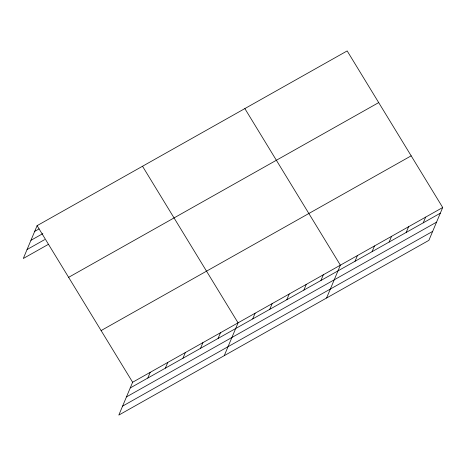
<?xml version="1.0" encoding="UTF-8"?>
<svg xmlns="http://www.w3.org/2000/svg" width="466" height="466" viewBox="0 0 466 466"><rect width="100%" height="100%" fill="white"/><g stroke="black" fill="none" stroke-linecap="round" stroke-linejoin="round"><path stroke-width="0.7" d="M442.7 207.51L132.629 382.248L118.83 415.078L428.901 240.34L442.7 207.51L347.17 50.922L37.099 225.66L23.3 258.49L48.4 244.347M147.804 378.054L150.203 372.346M165.372 368.152L167.772 362.443M182.946 358.249L185.34 352.541M200.514 348.347L202.914 342.644M218.088 338.444L220.482 332.741M224.257 355.669L238.056 322.839L142.526 166.251M252.712 318.93L255.106 313.228M269.762 309.319L272.161 303.616M286.817 299.714L289.217 294.005M303.873 290.102L306.267 284.394M320.923 280.491L323.322 274.783M326.579 298.001L340.378 265.171L244.848 108.584M355.034 261.269L357.434 255.56M372.089 251.657L374.483 245.955M389.139 242.046L391.539 236.344M406.195 232.435L408.595 226.732M423.25 222.824L425.644 217.121M34.7 231.369L39.092 228.893M30.937 240.316L42.86 233.6M27.063 249.537L44.631 239.635M68.624 277.334L378.695 102.596M101.105 330.575L411.175 155.836M130.235 387.957L440.3 213.212M126.472 396.904L436.537 222.165M122.593 406.125L432.664 231.386M37.099 225.66L132.629 382.248"/></g></svg>
